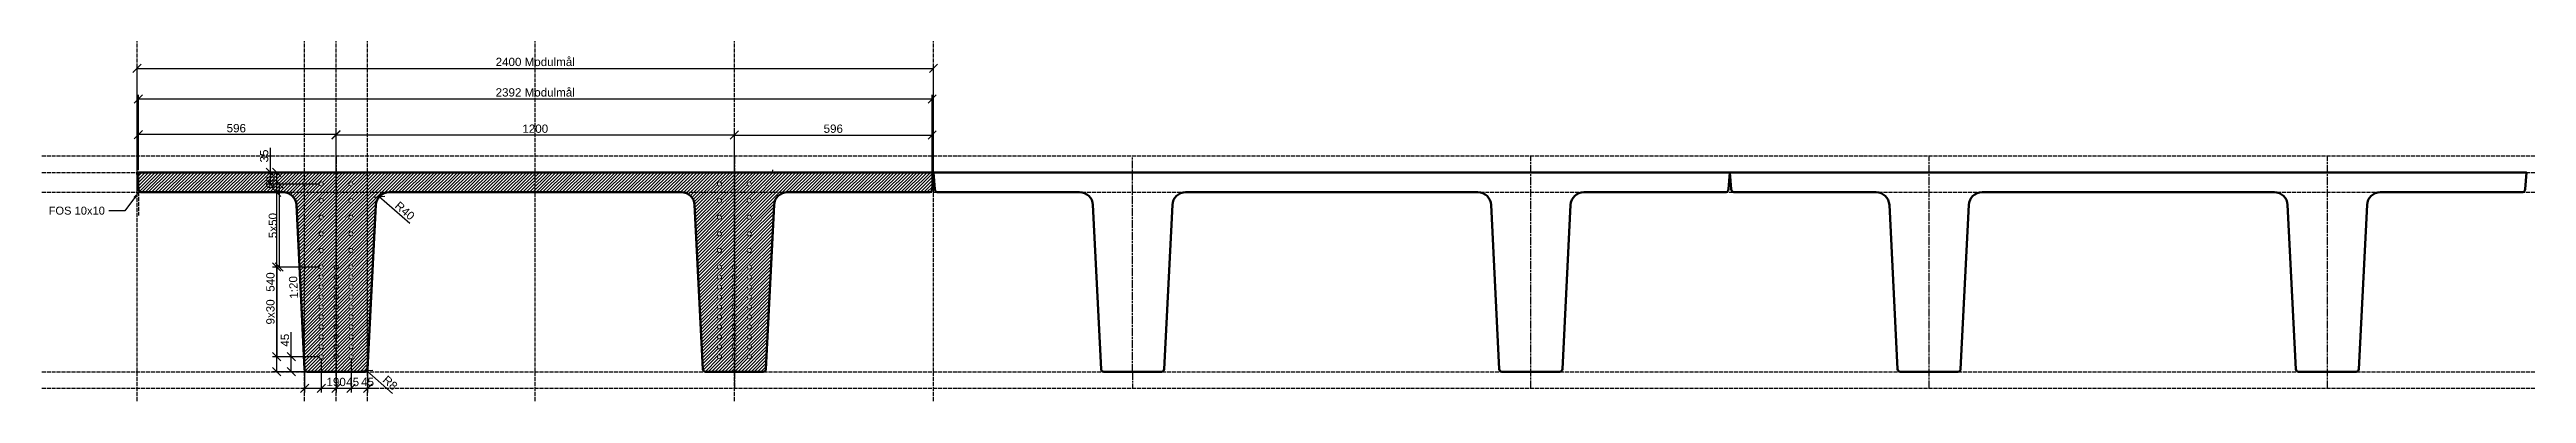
# Model space of a CAD drawing. Header units: millimetres. Extents: x 546 to 8010, y 1595 to 2629.
import ezdxf
from ezdxf import colors
from ezdxf.entities.mleader import LeaderData, LeaderLine
from ezdxf.math import Vec2, Vec3

# ---------------------------------------------------------------- set-up
doc = ezdxf.new("R2010")
doc.units = ezdxf.units.MM
doc.linetypes.add('ACAD_ISO02W100', pattern=[15, 12, -3])
doc.linetypes.add('ACAD_ISO08W100', pattern=[36, 24, -3, 6, -3])
for name, color, linetype, lineweight in [('Armering', 18, 'Continuous', 18), ('Kontur', 7, 'Continuous', 50), ('Midtpunter', 7, 'ACAD_ISO08W100', 25), ('Målsætning1_10', 1, 'Continuous', 18), ('Målsætning1_5', 1, 'Continuous', 18), ('Skravering_Armering', 18, 'Continuous', 18), ('Skravering_tværsnit', 18, 'Continuous', 18), ('TTD60_kopier', 7, 'Continuous', 50)]:
    doc.layers.add(name, color=color, linetype=linetype, lineweight=lineweight)
doc.layers.add('Hjælpelinjer', color=252, linetype='ACAD_ISO02W100', plot=False)
doc.styles.get("Standard").update_dxf_attribs({"font": 'ARIAL.TTF'})
doc.dimstyles.new('ISO-25', dxfattribs={"dimscale": 10, "dimtxt": 2.5, "dimasz": 2.5, "dimexe": 1.25, "dimexo": 0.625, "dimtad": 1, "dimtxsty": 'Standard', "dimblk": 'OBLIQUE', "dimcen": 2.5, "dimadec": 0, "dimazin": 0, "dimtfac": 1, "dimtmove": 0, "dimatfit": 3, "dimfxl": 1, "dimarcsym": 0})

# ---------------------------------------------------------------- blocks, each defined once
blk = doc.blocks.new('_Oblique')
at = {"color": 0, "linetype": 'ByBlock', "lineweight": -2}
blk.add_line((-0.5, -0.5), (0.5, 0.5), dxfattribs=at)
blk = doc.blocks.new('*D0')
at = {"layer": 'Defpoints', "color": 0, "transparency": 16777216}
for p in [(3209.5, 2572.8), (809.5, 2199.8), (3209.5, 2202.5)]:
    blk.add_point(p, dxfattribs=at)
at = {"layer": 'Målsætning1_10', "color": 0, "lineweight": -2, "transparency": 16777216}
for p, q in [((809.5, 2206.1), (809.5, 2585.3)), ((809.5, 2572.8), (3209.5, 2572.8)), ((3209.5, 2208.7), (3209.5, 2585.3))]:
    blk.add_line(p, q, dxfattribs=at)
at = {"layer": 'Målsætning1_10', "color": 0, "lineweight": -2, "transparency": 16777216, "xscale": 25, "yscale": 25, "zscale": 25, "rotation": 180}
blk.add_blockref('_Oblique', (809.5, 2572.8), dxfattribs=at)
at = {"layer": 'Målsætning1_10', "color": 0, "lineweight": -2, "transparency": 16777216, "xscale": 25, "yscale": 25, "zscale": 25}
blk.add_blockref('_Oblique', (3209.5, 2572.8), dxfattribs=at)
at = {"layer": 'Målsætning1_10', "color": 0, "transparency": 16777216, "insert": (2009.5, 2592.2), "char_height": 25, "attachment_point": 5}
blk.add_mtext('2400 Modulmål', dxfattribs=at)
blk = doc.blocks.new('*D1')
at = {"layer": 'Defpoints', "color": 0, "transparency": 16777216}
for p in [(3205.5, 2372.2), (2609.5, 2199.8), (3205.5, 2199.8)]:
    blk.add_point(p, dxfattribs=at)
at = {"layer": 'Målsætning1_10', "color": 0, "lineweight": -2, "transparency": 16777216}
for p, q in [((2609.5, 2206.1), (2609.5, 2384.7)), ((2609.5, 2372.2), (3205.5, 2372.2)), ((3205.5, 2206.1), (3205.5, 2384.7))]:
    blk.add_line(p, q, dxfattribs=at)
at = {"layer": 'Målsætning1_10', "color": 0, "lineweight": -2, "transparency": 16777216, "xscale": 25, "yscale": 25, "zscale": 25, "rotation": 180}
blk.add_blockref('_Oblique', (2609.5, 2372.2), dxfattribs=at)
at = {"layer": 'Målsætning1_10', "color": 0, "lineweight": -2, "transparency": 16777216, "xscale": 25, "yscale": 25, "zscale": 25}
blk.add_blockref('_Oblique', (3205.5, 2372.2), dxfattribs=at)
at = {"layer": 'Målsætning1_10', "color": 0, "transparency": 16777216, "insert": (2907.5, 2391.2), "char_height": 25, "attachment_point": 5}
blk.add_mtext('596', dxfattribs=at)
blk = doc.blocks.new('*D2')
at = {"layer": 'Defpoints', "color": 0, "transparency": 16777216}
for p in [(1409.5, 2372.2), (1409.5, 2199.8), (2609.5, 2200.5)]:
    blk.add_point(p, dxfattribs=at)
at = {"layer": 'Målsætning1_10', "color": 0, "lineweight": -2, "transparency": 16777216}
for p, q in [((1409.5, 2206.1), (1409.5, 2384.7)), ((2609.5, 2372.2), (1409.5, 2372.2)), ((2609.5, 2206.7), (2609.5, 2384.7))]:
    blk.add_line(p, q, dxfattribs=at)
at = {"layer": 'Målsætning1_10', "color": 0, "lineweight": -2, "transparency": 16777216, "xscale": 25, "yscale": 25, "zscale": 25, "rotation": 180}
blk.add_blockref('_Oblique', (1409.5, 2372.2), dxfattribs=at)
at = {"layer": 'Målsætning1_10', "color": 0, "lineweight": -2, "transparency": 16777216, "xscale": 25, "yscale": 25, "zscale": 25}
blk.add_blockref('_Oblique', (2609.5, 2372.2), dxfattribs=at)
at = {"layer": 'Målsætning1_10', "color": 0, "transparency": 16777216, "insert": (2009.5, 2391.2), "char_height": 25, "attachment_point": 5}
blk.add_mtext('1200', dxfattribs=at)
blk = doc.blocks.new('*D4')
at = {"layer": 'Defpoints', "color": 0, "transparency": 16777216}
for p in [(813.5, 2373.8), (813.5, 2259.8), (1409.5, 2259.8)]:
    blk.add_point(p, dxfattribs=at)
at = {"layer": 'Målsætning1_10', "color": 0, "lineweight": -2, "transparency": 16777216}
for p, q in [((813.5, 2266.1), (813.5, 2386.3)), ((1409.5, 2373.8), (813.5, 2373.8)), ((1409.5, 2266.1), (1409.5, 2386.3))]:
    blk.add_line(p, q, dxfattribs=at)
at = {"layer": 'Målsætning1_10', "color": 0, "lineweight": -2, "transparency": 16777216, "xscale": 25, "yscale": 25, "zscale": 25, "rotation": 180}
blk.add_blockref('_Oblique', (813.5, 2373.8), dxfattribs=at)
at = {"layer": 'Målsætning1_10', "color": 0, "lineweight": -2, "transparency": 16777216, "xscale": 25, "yscale": 25, "zscale": 25}
blk.add_blockref('_Oblique', (1409.5, 2373.8), dxfattribs=at)
at = {"layer": 'Målsætning1_10', "color": 0, "transparency": 16777216, "insert": (1108.7, 2392.8), "char_height": 25, "attachment_point": 5}
blk.add_mtext('596', dxfattribs=at)
blk = doc.blocks.new('*D5')
at = {"layer": 'Defpoints', "color": 0, "transparency": 16777216}
for p in [(1314.5, 1667.8), (1504.5, 1667.8), (1504.5, 1609.8)]:
    blk.add_point(p, dxfattribs=at)
at = {"layer": 'Målsætning1_10', "color": 0, "lineweight": -2, "transparency": 16777216}
for p, q in [((1314.5, 1661.6), (1314.5, 1597.3)), ((1504.5, 1661.6), (1504.5, 1597.3)), ((1314.5, 1609.8), (1504.5, 1609.8))]:
    blk.add_line(p, q, dxfattribs=at)
at = {"layer": 'Målsætning1_10', "color": 0, "lineweight": -2, "transparency": 16777216, "xscale": 25, "yscale": 25, "zscale": 25, "rotation": 180}
blk.add_blockref('_Oblique', (1314.5, 1609.8), dxfattribs=at)
at = {"layer": 'Målsætning1_10', "color": 0, "lineweight": -2, "transparency": 16777216, "xscale": 25, "yscale": 25, "zscale": 25}
blk.add_blockref('_Oblique', (1504.5, 1609.8), dxfattribs=at)
at = {"layer": 'Målsætning1_10', "color": 0, "transparency": 16777216, "insert": (1409.5, 1628.9), "char_height": 25, "attachment_point": 5}
blk.add_mtext('190', dxfattribs=at)
blk = doc.blocks.new('*D6')
at = {"layer": 'Defpoints', "color": 0, "transparency": 16777216}
for p in [(1230.6, 2199.8), (1249.9, 2199.8), (1332, 1659.8)]:
    blk.add_point(p, dxfattribs=at)
at = {"layer": 'Målsætning1_10', "color": 0, "lineweight": -2, "transparency": 16777216}
for p, q in [((1243.6, 2199.8), (1218.1, 2199.8)), ((1230.6, 1659.8), (1230.6, 2199.8)), ((1325.8, 1659.8), (1218.1, 1659.8))]:
    blk.add_line(p, q, dxfattribs=at)
at = {"layer": 'Målsætning1_10', "color": 0, "lineweight": -2, "transparency": 16777216, "xscale": 25, "yscale": 25, "zscale": 25}
for p, rotation in [((1230.6, 2199.8), 90), ((1230.6, 1659.8), 270)]:
    blk.add_blockref('_Oblique', p, dxfattribs=dict(at, rotation=rotation))
at = {"layer": 'Målsætning1_10', "color": 0, "transparency": 16777216, "insert": (1211.6, 1929.8), "char_height": 25, "attachment_point": 5, "rotation": 90}
blk.add_mtext('540', dxfattribs=at)
blk = doc.blocks.new('*D7')
at = {"layer": 'Defpoints', "color": 0, "transparency": 16777216}
for p in [(1230.6, 2259.8), (1230.6, 2259.8), (1230.6, 2199.8)]:
    blk.add_point(p, dxfattribs=at)
at = {"layer": 'Målsætning1_10', "color": 0, "lineweight": -2, "transparency": 16777216}
for p, q in [((1224.4, 2259.8), (1218.1, 2259.8)), ((1230.6, 2199.8), (1230.6, 2259.8)), ((1224.4, 2199.8), (1218.1, 2199.8))]:
    blk.add_line(p, q, dxfattribs=at)
at = {"layer": 'Målsætning1_10', "color": 0, "lineweight": -2, "transparency": 16777216, "xscale": 25, "yscale": 25, "zscale": 25}
for p, rotation in [((1230.6, 2259.8), 90), ((1230.6, 2199.8), 270)]:
    blk.add_blockref('_Oblique', p, dxfattribs=dict(at, rotation=rotation))
at = {"layer": 'Målsætning1_10', "color": 0, "transparency": 16777216, "insert": (1211.6, 2229.8), "char_height": 25, "attachment_point": 5, "rotation": 90}
blk.add_mtext('60', dxfattribs=at)
blk = doc.blocks.new('*D8')
at = {"layer": 'Defpoints', "color": 0, "transparency": 16777216}
for p in [(1249.9, 2159.8), (1289.8, 2161.8), (1314.5, 1667.8)]:
    blk.add_point(p, dxfattribs=at)
at = {"layer": 'Målsætning1_10', "color": 0, "transparency": 16777216, "insert": (1281.2, 1913.8), "char_height": 25, "attachment_point": 5, "rotation": 92.86241}
blk.add_mtext('1:20', dxfattribs=at)
blk = doc.blocks.new('*D11')
at = {"layer": 'Defpoints', "color": 0, "transparency": 16777216}
for p in [(3205.5, 2480.9), (813.5, 2266.1), (3205.5, 2266.1)]:
    blk.add_point(p, dxfattribs=at)
at = {"layer": 'Målsætning1_10', "color": 0, "lineweight": -2, "transparency": 16777216}
for p, q in [((813.5, 2272.3), (813.5, 2493.4)), ((813.5, 2480.9), (3205.5, 2480.9)), ((3205.5, 2272.3), (3205.5, 2493.4))]:
    blk.add_line(p, q, dxfattribs=at)
at = {"layer": 'Målsætning1_10', "color": 0, "lineweight": -2, "transparency": 16777216, "xscale": 25, "yscale": 25, "zscale": 25, "rotation": 180}
blk.add_blockref('_Oblique', (813.5, 2480.9), dxfattribs=at)
at = {"layer": 'Målsætning1_10', "color": 0, "lineweight": -2, "transparency": 16777216, "xscale": 25, "yscale": 25, "zscale": 25}
blk.add_blockref('_Oblique', (3205.5, 2480.9), dxfattribs=at)
at = {"layer": 'Målsætning1_10', "color": 0, "transparency": 16777216, "insert": (2009.5, 2500.4), "char_height": 25, "attachment_point": 5}
blk.add_mtext('2392 Modulmål', dxfattribs=at)
blk = doc.blocks.new('*D12')
at = {"layer": 'Defpoints', "color": 0, "transparency": 16777216}
for p in [(1538.9, 2186), (1569.2, 2159.8)]:
    blk.add_point(p, dxfattribs=at)
at = {"layer": 'Målsætning1_10', "color": 0, "lineweight": -2, "transparency": 16777216}
blk.add_line((1631.3, 2106.1), (1538.9, 2186), dxfattribs=at)
at = {"layer": 'Målsætning1_10', "color": 0, "lineweight": -2, "transparency": 16777216, "xscale": 25, "yscale": 25, "zscale": 25, "rotation": 139.1825845077937}
blk.add_blockref('_Oblique', (1538.9, 2186), dxfattribs=at)
at = {"layer": 'Målsætning1_10', "color": 0, "transparency": 16777216, "insert": (1616.5, 2144.1), "char_height": 25, "attachment_point": 5, "rotation": 319.18258}
blk.add_mtext('R40', dxfattribs=at)
blk = doc.blocks.new('*D13')
at = {"layer": 'Defpoints', "color": 0, "transparency": 16777216}
for p in [(1496.5, 1667.8), (1502.5, 1662.5)]:
    blk.add_point(p, dxfattribs=at)
at = {"layer": 'Målsætning1_10', "color": 0, "lineweight": -2, "transparency": 16777216}
for p in [(1496.5, 1667.8), (1579.6, 1594.5)]:
    blk.add_line(p, (1502.5, 1662.5), dxfattribs=at)
at = {"layer": 'Målsætning1_10', "color": 0, "lineweight": -2, "transparency": 16777216, "xscale": 25, "yscale": 25, "zscale": 25, "rotation": 138.5832328093196}
blk.add_blockref('_Oblique', (1502.5, 1662.5), dxfattribs=at)
at = {"layer": 'Målsætning1_10', "color": 0, "transparency": 16777216, "insert": (1572.4, 1626.2), "char_height": 25, "attachment_point": 5, "rotation": 318.58323}
blk.add_mtext('R8', dxfattribs=at)
blk = doc.blocks.new('*D14')
at = {"layer": 'Defpoints', "color": 0, "transparency": 16777216}
for p in [(1274.3, 1704.8), (1332, 1659.8), (1364.5, 1704.8)]:
    blk.add_point(p, dxfattribs=at)
at = {"layer": 'Målsætning1_5', "color": 0, "lineweight": -2, "transparency": 16777216}
for p, q in [((1274.3, 1704.8), (1274.3, 1779.3)), ((1358.3, 1704.8), (1261.8, 1704.8)), ((1325.8, 1659.8), (1261.8, 1659.8)), ((1274.3, 1659.8), (1274.3, 1704.8))]:
    blk.add_line(p, q, dxfattribs=at)
at = {"layer": 'Målsætning1_5', "color": 0, "lineweight": -2, "transparency": 16777216, "xscale": 25, "yscale": 25, "zscale": 25}
for p, rotation in [((1274.3, 1704.8), 90), ((1274.3, 1659.8), 270)]:
    blk.add_blockref('_Oblique', p, dxfattribs=dict(at, rotation=rotation))
at = {"layer": 'Målsætning1_5', "color": 0, "transparency": 16777216, "insert": (1255.3, 1754.6), "char_height": 25, "attachment_point": 5, "rotation": 90}
blk.add_mtext('45', dxfattribs=at)
blk = doc.blocks.new('*D15')
at = {"layer": 'Defpoints', "color": 0, "transparency": 16777216}
for p in [(1211.6, 2259.8), (1211.6, 2259.8), (1230.6, 2259.8), (1230.6, 2259.8), (1364.5, 2224.8), (1364.5, 2224.8)]:
    blk.add_point(p, dxfattribs=at)
at = {"layer": 'Målsætning1_5', "color": 0, "lineweight": -2, "transparency": 16777216}
for p, q in [((1211.6, 2259.8), (1211.6, 2333.3)), ((1211.6, 2259.8), (1211.6, 2333.3)), ((1224.4, 2259.8), (1199.1, 2259.8)), ((1224.4, 2259.8), (1199.1, 2259.8)), ((1211.6, 2224.8), (1211.6, 2259.8)), ((1211.6, 2224.8), (1211.6, 2259.8)), ((1358.3, 2224.8), (1199.1, 2224.8)), ((1358.3, 2224.8), (1199.1, 2224.8))]:
    blk.add_line(p, q, dxfattribs=at)
at = {"layer": 'Målsætning1_5', "color": 0, "lineweight": -2, "transparency": 16777216, "xscale": 25, "yscale": 25, "zscale": 25}
for p, rotation in [((1211.6, 2259.8), 90), ((1211.6, 2259.8), 90), ((1211.6, 2224.8), 270), ((1211.6, 2224.8), 270)]:
    blk.add_blockref('_Oblique', p, dxfattribs=dict(at, rotation=rotation))
at = {"layer": 'Målsætning1_5', "color": 0, "transparency": 16777216, "insert": (1192.6, 2309.1), "char_height": 25, "attachment_point": 5, "rotation": 90}
blk.add_mtext('35', dxfattribs=at)
blk.add_mtext('35', dxfattribs=at)
blk = doc.blocks.new('*D16')
at = {"layer": 'Defpoints', "color": 0, "transparency": 16777216}
for p in [(1364.5, 1704.8), (1364.5, 1704.8), (1409.5, 1711.1), (1409.5, 1711.1), (1409.5, 1609.8), (1409.5, 1609.8)]:
    blk.add_point(p, dxfattribs=at)
at = {"layer": 'Målsætning1_5', "color": 0, "lineweight": -2, "transparency": 16777216}
for p, q in [((1364.5, 1698.6), (1364.5, 1597.3)), ((1364.5, 1698.6), (1364.5, 1597.3)), ((1409.5, 1704.8), (1409.5, 1597.3)), ((1409.5, 1704.8), (1409.5, 1597.3)), ((1364.5, 1609.8), (1409.5, 1609.8)), ((1364.5, 1609.8), (1409.5, 1609.8)), ((1409.5, 1609.8), (1484, 1609.8)), ((1409.5, 1609.8), (1484, 1609.8))]:
    blk.add_line(p, q, dxfattribs=at)
at = {"layer": 'Målsætning1_5', "color": 0, "lineweight": -2, "transparency": 16777216, "xscale": 25, "yscale": 25, "zscale": 25, "rotation": 180}
blk.add_blockref('_Oblique', (1364.5, 1609.8), dxfattribs=at)
blk.add_blockref('_Oblique', (1364.5, 1609.8), dxfattribs=at)
at = {"layer": 'Målsætning1_5', "color": 0, "lineweight": -2, "transparency": 16777216, "xscale": 25, "yscale": 25, "zscale": 25}
blk.add_blockref('_Oblique', (1409.5, 1609.8), dxfattribs=at)
blk.add_blockref('_Oblique', (1409.5, 1609.8), dxfattribs=at)
at = {"layer": 'Målsætning1_5', "color": 0, "transparency": 16777216, "insert": (1459.3, 1628.8), "char_height": 25, "attachment_point": 5}
blk.add_mtext('45', dxfattribs=at)
blk.add_mtext('45', dxfattribs=at)
blk = doc.blocks.new('*D18')
at = {"layer": 'Defpoints', "color": 0, "transparency": 16777216}
for p in [(1409.5, 1704.8), (1454.5, 1704.8), (1454.5, 1609.8)]:
    blk.add_point(p, dxfattribs=at)
at = {"layer": 'Målsætning1_5', "color": 0, "lineweight": -2, "transparency": 16777216}
for p, q in [((1409.5, 1698.6), (1409.5, 1597.3)), ((1454.5, 1698.6), (1454.5, 1597.3)), ((1409.5, 1609.8), (1454.5, 1609.8)), ((1454.5, 1609.8), (1529, 1609.8))]:
    blk.add_line(p, q, dxfattribs=at)
at = {"layer": 'Målsætning1_5', "color": 0, "lineweight": -2, "transparency": 16777216, "xscale": 25, "yscale": 25, "zscale": 25, "rotation": 180}
blk.add_blockref('_Oblique', (1409.5, 1609.8), dxfattribs=at)
at = {"layer": 'Målsætning1_5', "color": 0, "lineweight": -2, "transparency": 16777216, "xscale": 25, "yscale": 25, "zscale": 25}
blk.add_blockref('_Oblique', (1454.5, 1609.8), dxfattribs=at)
at = {"layer": 'Målsætning1_5', "color": 0, "transparency": 16777216, "insert": (1504.3, 1628.8), "char_height": 25, "attachment_point": 5}
blk.add_mtext('45', dxfattribs=at)
blk = doc.blocks.new('*D19')
at = {"layer": 'Defpoints', "color": 0, "transparency": 16777216}
for p in [(1364.5, 2224.8), (1237.9, 1974.8), (1364.5, 1974.8)]:
    blk.add_point(p, dxfattribs=at)
at = {"layer": 'Målsætning1_5', "color": 0, "lineweight": -2, "transparency": 16777216}
for p, q in [((1358.3, 2224.8), (1225.4, 2224.8)), ((1237.9, 2224.8), (1237.9, 1974.8)), ((1358.3, 1974.8), (1225.4, 1974.8))]:
    blk.add_line(p, q, dxfattribs=at)
at = {"layer": 'Målsætning1_5', "color": 0, "lineweight": -2, "transparency": 16777216, "xscale": 25, "yscale": 25, "zscale": 25}
for p, rotation in [((1237.9, 2224.8), 90), ((1237.9, 1974.8), 270)]:
    blk.add_blockref('_Oblique', p, dxfattribs=dict(at, rotation=rotation))
at = {"layer": 'Målsætning1_5', "color": 0, "transparency": 16777216, "insert": (1218.8, 2099.8), "char_height": 25, "attachment_point": 5, "rotation": 90}
blk.add_mtext('5x50', dxfattribs=at)
blk = doc.blocks.new('*D20')
at = {"layer": 'Defpoints', "color": 0, "transparency": 16777216}
for p in [(1364.5, 1974.8), (1230.6, 1704.8), (1364.5, 1704.8)]:
    blk.add_point(p, dxfattribs=at)
at = {"layer": 'Målsætning1_5', "color": 0, "lineweight": -2, "transparency": 16777216}
for p, q in [((1358.3, 1974.8), (1218.1, 1974.8)), ((1230.6, 1974.8), (1230.6, 1704.8)), ((1358.3, 1704.8), (1218.1, 1704.8))]:
    blk.add_line(p, q, dxfattribs=at)
at = {"layer": 'Målsætning1_5', "color": 0, "lineweight": -2, "transparency": 16777216, "xscale": 25, "yscale": 25, "zscale": 25}
for p, rotation in [((1230.6, 1974.8), 90), ((1230.6, 1704.8), 270)]:
    blk.add_blockref('_Oblique', p, dxfattribs=dict(at, rotation=rotation))
at = {"layer": 'Målsætning1_5', "color": 0, "transparency": 16777216, "insert": (1211.6, 1839.8), "char_height": 25, "attachment_point": 5, "rotation": 90}
blk.add_mtext('9x30', dxfattribs=at)

msp = doc.modelspace()

# ---------------------------------------------------------------- hatches: boundary and pattern name
at = {"layer": 'Skravering_Armering'}
h = msp.add_hatch(color=256, dxfattribs=at)
h.dxf.hatch_style = 1
h.paths.add_polyline_path([(2570.756, 1944.841, 1), (2558.256, 1944.841, 1)])
h.paths.add_polyline_path([(2648.256, 1944.841, 1), (2660.756, 1944.841, 1)])
h.paths.add_polyline_path([(2648.256, 1914.841, 1), (2660.756, 1914.841, 1)])
h.paths.add_polyline_path([(2615.756, 1914.841, 1), (2603.256, 1914.841, 1)])
h.paths.add_polyline_path([(2570.756, 1914.841, 1), (2558.256, 1914.841, 1)])
h.paths.add_polyline_path([(2570.756, 1884.841, 1), (2558.256, 1884.841, 1)])
h.paths.add_polyline_path([(2615.756, 1884.841, 1), (2603.256, 1884.841, 1)])
h.paths.add_polyline_path([(2603.256, 1854.841, 1), (2615.756, 1854.841, 1)])
h.paths.add_polyline_path([(2660.756, 1884.841, 1), (2648.256, 1884.841, 1)])
h.paths.add_polyline_path([(2648.256, 1854.841, 1), (2660.756, 1854.841, 1)])
h.paths.add_polyline_path([(2558.256, 1854.841, 1), (2570.756, 1854.841, 1)])
h.paths.add_polyline_path([(2570.756, 1824.841, 1), (2558.256, 1824.841, 1)])
h.paths.add_polyline_path([(2603.256, 1824.841, 1), (2615.756, 1824.841, 1)])
h.paths.add_polyline_path([(2648.256, 1824.841, 1), (2660.756, 1824.841, 1)])
h.paths.add_polyline_path([(2648.256, 1794.841, 1), (2660.756, 1794.841, 1)])
h.paths.add_polyline_path([(2603.256, 1794.841, 1), (2615.756, 1794.841, 1)])
h.paths.add_polyline_path([(2603.256, 1764.841, 1), (2615.756, 1764.841, 1)])
h.paths.add_polyline_path([(2558.256, 1764.841, 1), (2570.756, 1764.841, 1)])
h.paths.add_polyline_path([(2570.756, 1794.841, 1), (2558.256, 1794.841, 1)])
h.paths.add_polyline_path([(2558.256, 1734.841, 1), (2570.756, 1734.841, 1)])
h.paths.add_polyline_path([(2603.256, 1734.841, 1), (2615.756, 1734.841, 1)])
h.paths.add_polyline_path([(2648.256, 1734.841, 1), (2660.756, 1734.841, 1)])
h.paths.add_polyline_path([(2648.256, 1764.841, 1), (2660.756, 1764.841, 1)])
h.paths.add_polyline_path([(2570.756, 1704.841, 1), (2558.256, 1704.841, 1)])
h.paths.add_polyline_path([(2603.256, 1704.841, 1), (2615.756, 1704.841, 1)])
h.paths.add_polyline_path([(2660.756, 1704.841, 1), (2648.256, 1704.841, 1)])
h.paths.add_polyline_path([(1460.756, 1704.841, 1), (1448.256, 1704.841, 1)])
h.paths.add_polyline_path([(1403.256, 1704.841, 1), (1415.756, 1704.841, 1)])
h.paths.add_polyline_path([(1358.256, 1704.841, 1), (1370.756, 1704.841, 1)])
h.paths.add_polyline_path([(1370.756, 1734.841, 1), (1358.256, 1734.841, 1)])
h.paths.add_polyline_path([(1403.256, 1734.841, 1), (1415.756, 1734.841, 1)])
h.paths.add_polyline_path([(1460.756, 1734.841, 1), (1448.256, 1734.841, 1)])
h.paths.add_polyline_path([(1460.756, 1764.841, 1), (1448.256, 1764.841, 1)])
h.paths.add_polyline_path([(1415.756, 1764.841, 1), (1403.256, 1764.841, 1)])
h.paths.add_polyline_path([(1370.756, 1764.841, 1), (1358.256, 1764.841, 1)])
h.paths.add_polyline_path([(1358.256, 1794.841, 1), (1370.756, 1794.841, 1)])
h.paths.add_polyline_path([(1403.256, 1794.841, 1), (1415.756, 1794.841, 1)])
h.paths.add_polyline_path([(1448.256, 1794.841, 1), (1460.756, 1794.841, 1)])
h.paths.add_polyline_path([(1448.256, 1824.841, 1), (1460.756, 1824.841, 1)])
h.paths.add_polyline_path([(1403.256, 1824.841, 1), (1415.756, 1824.841, 1)])
h.paths.add_polyline_path([(1358.256, 1824.841, 1), (1370.756, 1824.841, 1)])
h.paths.add_polyline_path([(1358.256, 1854.841, 1), (1370.756, 1854.841, 1)])
h.paths.add_polyline_path([(1403.256, 1854.841, 1), (1415.756, 1854.841, 1)])
h.paths.add_polyline_path([(1460.756, 1854.841, 1), (1448.256, 1854.841, 1)])
h.paths.add_polyline_path([(1448.256, 1884.841, 1), (1460.756, 1884.841, 1)])
h.paths.add_polyline_path([(1403.256, 1884.841, 1), (1415.756, 1884.841, 1)])
h.paths.add_polyline_path([(1370.756, 1884.841, 1), (1358.256, 1884.841, 1)])
h.paths.add_polyline_path([(1358.256, 1914.841, 1), (1370.756, 1914.841, 1)])
h.paths.add_polyline_path([(1403.256, 1914.841, 1), (1415.756, 1914.841, 1)])
h.paths.add_polyline_path([(1460.756, 1914.841, 1), (1448.256, 1914.841, 1)])
h.paths.add_polyline_path([(1448.256, 1944.841, 1), (1460.756, 1944.841, 1)])
h.paths.add_polyline_path([(1403.256, 1944.841, 1), (1415.756, 1944.841, 1)])
h.paths.add_polyline_path([(1358.256, 1944.841, 1), (1370.756, 1944.841, 1)])
h.paths.add_polyline_path([(1370.756, 1974.841, 1), (1358.256, 1974.841, 1)])
h.paths.add_polyline_path([(1415.756, 1974.841, 1), (1403.256, 1974.841, 1)])
h.paths.add_polyline_path([(1448.256, 1974.841, 1), (1460.756, 1974.841, 1)])
h.paths.add_polyline_path([(1448.256, 2024.841, 1), (1460.756, 2024.841, 1)])
h.paths.add_polyline_path([(1358.256, 2024.841, 1), (1370.756, 2024.841, 1)])
h.paths.add_polyline_path([(1448.256, 2074.841, 1), (1460.756, 2074.841, 1)])
h.paths.add_polyline_path([(1370.756, 2074.841, 1), (1358.256, 2074.841, 1)])
h.paths.add_polyline_path([(1358.256, 2124.841, 1), (1370.756, 2124.841, 1)])
h.paths.add_polyline_path([(1448.256, 2124.841, 1), (1460.756, 2124.841, 1)])
h.paths.add_polyline_path([(1460.756, 2174.841, 1), (1448.256, 2174.841, 1)])
h.paths.add_polyline_path([(1358.256, 2174.841, 1), (1370.756, 2174.841, 1)])
h.paths.add_polyline_path([(1358.256, 2224.841, 1), (1370.756, 2224.841, 1)])
h.paths.add_polyline_path([(1448.256, 2224.841, 1), (1460.756, 2224.841, 1)])
h = msp.add_hatch(color=256, dxfattribs=at)
h.dxf.hatch_style = 1
h.paths.add_polyline_path([(2570.756, 2224.841, 1), (2558.256, 2224.841, 1)])
h.paths.add_polyline_path([(2660.756, 2224.841, 1), (2648.256, 2224.841, 1)])
h.paths.add_polyline_path([(2558.256, 2174.841, 1), (2570.756, 2174.841, 1)])
h.paths.add_polyline_path([(2660.756, 2174.841, 1), (2648.256, 2174.841, 1)])
h.paths.add_polyline_path([(2558.256, 2124.841, 1), (2570.756, 2124.841, 1)])
h.paths.add_polyline_path([(2660.756, 2124.841, 1), (2648.256, 2124.841, 1)])
h.paths.add_polyline_path([(2648.256, 2074.841, 1), (2660.756, 2074.841, 1)])
h.paths.add_polyline_path([(2570.756, 2074.841, 1), (2558.256, 2074.841, 1)])
h.paths.add_polyline_path([(2570.756, 2024.841, 1), (2558.256, 2024.841, 1)])
h.paths.add_polyline_path([(2660.756, 2024.841, 1), (2648.256, 2024.841, 1)])
h.paths.add_polyline_path([(2609.506, 1981.091, 0.41421356), (2603.256, 1974.841, 0.41421356), (2609.506, 1968.591)])
h.paths.add_polyline_path([(2570.756, 1974.841, 1), (2558.256, 1974.841, 1)])
h.paths.add_polyline_path([(2615.756, 1974.841, 0.41421356), (2609.506, 1981.091), (2609.506, 1968.591, 0.41421356)])
h.paths.add_polyline_path([(2660.756, 1974.841, 1), (2648.256, 1974.841, 1)])
h.paths.add_polyline_path([(2609.506, 1951.091), (2609.506, 1938.591, 0.41421356), (2615.756, 1944.841, 0.41421356)])
h.paths.add_polyline_path([(2609.506, 1951.091, 0.41421356), (2603.256, 1944.841, 0.41421356), (2609.506, 1938.591)])
at = {"layer": 'Skravering_tværsnit'}
h = msp.add_hatch(dxfattribs=at)
h.set_pattern_fill('USER', color=256, scale=7, angle=45, pattern_type=0)
h.set_pattern_definition([(45, (0, 0), (-4.949747, 4.949747), [])])
h.paths.add_polyline_path([(3209.506, 2259.841), (2009.506, 2259.841), (809.506, 2259.841), (813.537, 2209.05, 0.39120071), (823.506, 2199.841), (1249.856, 2199.841, -0.39965564), (1289.806, 2161.839), (1314.546, 1667.043, 0.38524234), (1322.506, 1659.841), (1496.506, 1659.841, 0.41421356), (1504.506, 1667.841), (1529.206, 2161.839, -0.39965564), (1569.156, 2199.841), (2009.506, 2199.841), (2449.856, 2199.841, -0.39965564), (2489.806, 2161.839), (2514.546, 1667.043, 0.38524234), (2522.506, 1659.841), (2696.506, 1659.841, 0.41421356), (2704.506, 1667.841), (2729.206, 2161.839, -0.39965564), (2769.156, 2199.841), (3195.506, 2199.841, 0.39120071), (3205.474, 2209.05)])
h.paths.add_polyline_path([(1358.256, 2224.841, -1), (1370.756, 2224.841, -1)], flags=16)
h.paths.add_polyline_path([(1370.756, 2174.841, -1), (1358.256, 2174.841, -1)], flags=16)
h.paths.add_polyline_path([(1370.756, 2124.841, -1), (1358.256, 2124.841, -1)], flags=16)
h.paths.add_polyline_path([(1460.756, 2224.841, -1), (1448.256, 2224.841, -1)], flags=16)
h.paths.add_polyline_path([(1370.756, 2074.841, -1), (1358.256, 2074.841, -1)], flags=16)
h.paths.add_polyline_path([(1460.756, 2174.841, -1), (1448.256, 2174.841, -1)], flags=16)
h.paths.add_polyline_path([(1460.756, 2124.841, -1), (1448.256, 2124.841, -1)], flags=16)
h.paths.add_polyline_path([(1370.756, 2024.841, -1), (1358.256, 2024.841, -1)], flags=16)
h.paths.add_polyline_path([(1460.756, 2074.841, -1), (1448.256, 2074.841, -1)], flags=16)
h.paths.add_polyline_path([(1460.756, 2024.841, -1), (1448.256, 2024.841, -1)], flags=16)
h.paths.add_polyline_path([(1370.756, 1974.841, -1), (1358.256, 1974.841, -1)], flags=16)
h.paths.add_polyline_path([(1415.756, 1974.841, -1), (1403.256, 1974.841, -1)], flags=16)
h.paths.add_polyline_path([(1370.756, 1944.841, -1), (1358.256, 1944.841, -1)], flags=16)
h.paths.add_polyline_path([(1460.756, 1974.841, -1), (1448.256, 1974.841, -1)], flags=16)
h.paths.add_polyline_path([(1415.756, 1944.841, -1), (1403.256, 1944.841, -1)], flags=16)
h.paths.add_polyline_path([(1370.756, 1914.841, -1), (1358.256, 1914.841, -1)], flags=16)
h.paths.add_polyline_path([(1460.756, 1944.841, -1), (1448.256, 1944.841, -1)], flags=16)
h.paths.add_polyline_path([(1415.756, 1914.841, -1), (1403.256, 1914.841, -1)], flags=16)
h.paths.add_polyline_path([(1460.756, 1914.841, -1), (1448.256, 1914.841, -1)], flags=16)
h.paths.add_polyline_path([(1370.756, 1884.841, -1), (1358.256, 1884.841, -1)], flags=16)
h.paths.add_polyline_path([(1415.756, 1884.841, -1), (1403.256, 1884.841, -1)], flags=16)
h.paths.add_polyline_path([(1460.756, 1884.841, -1), (1448.256, 1884.841, -1)], flags=16)
h.paths.add_polyline_path([(1370.756, 1854.841, -1), (1358.256, 1854.841, -1)], flags=16)
h.paths.add_polyline_path([(1415.756, 1854.841, -1), (1403.256, 1854.841, -1)], flags=16)
h.paths.add_polyline_path([(1460.756, 1854.841, -1), (1448.256, 1854.841, -1)], flags=16)
h.paths.add_polyline_path([(1370.756, 1824.841, -1), (1358.256, 1824.841, -1)], flags=16)
h.paths.add_polyline_path([(1415.756, 1824.841, -1), (1403.256, 1824.841, -1)], flags=16)
h.paths.add_polyline_path([(1460.756, 1824.841, -1), (1448.256, 1824.841, -1)], flags=16)
h.paths.add_polyline_path([(1370.756, 1794.841, -1), (1358.256, 1794.841, -1)], flags=16)
h.paths.add_polyline_path([(1415.756, 1794.841, -1), (1403.256, 1794.841, -1)], flags=16)
h.paths.add_polyline_path([(1460.756, 1794.841, -1), (1448.256, 1794.841, -1)], flags=16)
h.paths.add_polyline_path([(1370.756, 1764.841, -1), (1358.256, 1764.841, -1)], flags=16)
h.paths.add_polyline_path([(1415.756, 1764.841, -1), (1403.256, 1764.841, -1)], flags=16)
h.paths.add_polyline_path([(1460.756, 1764.841, -1), (1448.256, 1764.841, -1)], flags=16)
h.paths.add_polyline_path([(1370.756, 1734.841, -1), (1358.256, 1734.841, -1)], flags=16)
h.paths.add_polyline_path([(1415.756, 1734.841, -1), (1403.256, 1734.841, -1)], flags=16)
h.paths.add_polyline_path([(1460.756, 1734.841, -1), (1448.256, 1734.841, -1)], flags=16)
h.paths.add_polyline_path([(1370.756, 1704.841, -1), (1358.256, 1704.841, -1)], flags=16)
h.paths.add_polyline_path([(1415.756, 1704.841, -1), (1403.256, 1704.841, -1)], flags=16)
h.paths.add_polyline_path([(1460.756, 1704.841, -1), (1448.256, 1704.841, -1)], flags=16)
h.paths.add_polyline_path([(2570.756, 2224.841, -1), (2558.256, 2224.841, -1)], flags=16)
h.paths.add_polyline_path([(2570.756, 2174.841, -1), (2558.256, 2174.841, -1)], flags=16)
h.paths.add_polyline_path([(2570.756, 2124.841, -1), (2558.256, 2124.841, -1)], flags=16)
h.paths.add_polyline_path([(2570.756, 2074.841, -1), (2558.256, 2074.841, -1)], flags=16)
h.paths.add_polyline_path([(2570.756, 2024.841, -1), (2558.256, 2024.841, -1)], flags=16)
h.paths.add_polyline_path([(2570.756, 1974.841, -1), (2558.256, 1974.841, -1)], flags=16)
h.paths.add_polyline_path([(2570.756, 1944.841, -1), (2558.256, 1944.841, -1)], flags=16)
h.paths.add_polyline_path([(2570.756, 1914.841, -1), (2558.256, 1914.841, -1)], flags=16)
h.paths.add_polyline_path([(2570.756, 1884.841, -1), (2558.256, 1884.841, -1)], flags=16)
h.paths.add_polyline_path([(2570.756, 1854.841, -1), (2558.256, 1854.841, -1)], flags=16)
h.paths.add_polyline_path([(2570.756, 1824.841, -1), (2558.256, 1824.841, -1)], flags=16)
h.paths.add_polyline_path([(2615.756, 1974.841, -1), (2603.256, 1974.841, -1)], flags=16)
h.paths.add_polyline_path([(2570.756, 1794.841, -1), (2558.256, 1794.841, -1)], flags=16)
h.paths.add_polyline_path([(2615.756, 1944.841, -1), (2603.256, 1944.841, -1)], flags=16)
h.paths.add_polyline_path([(2570.756, 1764.841, -1), (2558.256, 1764.841, -1)], flags=16)
h.paths.add_polyline_path([(2615.756, 1914.841, -1), (2603.256, 1914.841, -1)], flags=16)
h.paths.add_polyline_path([(2615.756, 1884.841, -1), (2603.256, 1884.841, -1)], flags=16)
h.paths.add_polyline_path([(2570.756, 1734.841, -1), (2558.256, 1734.841, -1)], flags=16)
h.paths.add_polyline_path([(2660.756, 2224.841, -1), (2648.256, 2224.841, -1)], flags=16)
h.paths.add_polyline_path([(2660.756, 2174.841, -1), (2648.256, 2174.841, -1)], flags=16)
h.paths.add_polyline_path([(2660.756, 2124.841, -1), (2648.256, 2124.841, -1)], flags=16)
h.paths.add_polyline_path([(2615.756, 1854.841, -1), (2603.256, 1854.841, -1)], flags=16)
h.paths.add_polyline_path([(2660.756, 2074.841, -1), (2648.256, 2074.841, -1)], flags=16)
h.paths.add_polyline_path([(2570.756, 1704.841, -1), (2558.256, 1704.841, -1)], flags=16)
h.paths.add_polyline_path([(2615.756, 1824.841, -1), (2603.256, 1824.841, -1)], flags=16)
h.paths.add_polyline_path([(2660.756, 2024.841, -1), (2648.256, 2024.841, -1)], flags=16)
h.paths.add_polyline_path([(2615.756, 1794.841, -1), (2603.256, 1794.841, -1)], flags=16)
h.paths.add_polyline_path([(2660.756, 1974.841, -1), (2648.256, 1974.841, -1)], flags=16)
h.paths.add_polyline_path([(2660.756, 1944.841, -1), (2648.256, 1944.841, -1)], flags=16)
h.paths.add_polyline_path([(2615.756, 1764.841, -1), (2603.256, 1764.841, -1)], flags=16)
h.paths.add_polyline_path([(2660.756, 1914.841, -1), (2648.256, 1914.841, -1)], flags=16)
h.paths.add_polyline_path([(2660.756, 1884.841, -1), (2648.256, 1884.841, -1)], flags=16)
h.paths.add_polyline_path([(2615.756, 1734.841, -1), (2603.256, 1734.841, -1)], flags=16)
h.paths.add_polyline_path([(2660.756, 1854.841, -1), (2648.256, 1854.841, -1)], flags=16)
h.paths.add_polyline_path([(2615.756, 1704.841, -1), (2603.256, 1704.841, -1)], flags=16)
h.paths.add_polyline_path([(2660.756, 1824.841, -1), (2648.256, 1824.841, -1)], flags=16)
h.paths.add_polyline_path([(2660.756, 1794.841, -1), (2648.256, 1794.841, -1)], flags=16)
h.paths.add_polyline_path([(2660.756, 1764.841, -1), (2648.256, 1764.841, -1)], flags=16)
h.paths.add_polyline_path([(2660.756, 1734.841, -1), (2648.256, 1734.841, -1)], flags=16)
h.paths.add_polyline_path([(2660.756, 1704.841, -1), (2648.256, 1704.841, -1)], flags=16)

# ---------------------------------------------------------------- linework, layer by layer
at = {"layer": 'Armering'}
for centre in [(1364.506, 2224.841), (1364.506, 2174.841), (1454.506, 2224.841), (1454.506, 2174.841), (2564.506, 2224.841), (2564.506, 2174.841), (2654.506, 2224.841), (2654.506, 2174.841), (1364.506, 2124.841), (1454.506, 2124.841), (2564.506, 2124.841), (2654.506, 2124.841), (1364.506, 2074.841), (1364.506, 2024.841), (1454.506, 2074.841), (1454.506, 2024.841), (2564.506, 2074.841), (2564.506, 2024.841), (2654.506, 2074.841), (2654.506, 2024.841), (1364.506, 1974.841), (1364.506, 1944.841), (1409.506, 1974.841), (1409.506, 1944.841), (1454.506, 1974.841), (1454.506, 1944.841), (2564.506, 1974.841), (2564.506, 1944.841), (2609.506, 1974.841), (2609.506, 1944.841), (2654.506, 1974.841), (2654.506, 1944.841), (1364.506, 1914.841), (1364.506, 1884.841), (1409.506, 1914.841), (1409.506, 1884.841), (1454.506, 1914.841), (1454.506, 1884.841), (2564.506, 1914.841), (2564.506, 1884.841), (2609.506, 1914.841), (2609.506, 1884.841), (2654.506, 1914.841), (2654.506, 1884.841), (1364.506, 1854.841), (1364.506, 1824.841), (1364.506, 1794.841), (1409.506, 1854.841), (1409.506, 1824.841), (1409.506, 1794.841), (1454.506, 1854.841), (1454.506, 1824.841), (1454.506, 1794.841), (2564.506, 1854.841), (2564.506, 1824.841), (2564.506, 1794.841), (2609.506, 1854.841), (2609.506, 1824.841), (2609.506, 1794.841), (2654.506, 1854.841), (2654.506, 1824.841), (2654.506, 1794.841), (1364.506, 1764.841), (1364.506, 1734.841), (1409.506, 1764.841), (1409.506, 1734.841), (1454.506, 1764.841), (1454.506, 1734.841), (2564.506, 1764.841), (2564.506, 1734.841), (2609.506, 1764.841), (2609.506, 1734.841), (2654.506, 1764.841), (2654.506, 1734.841), (1364.506, 1704.841), (1409.506, 1704.841), (1454.506, 1704.841), (2564.506, 1704.841), (2609.506, 1704.841), (2654.506, 1704.841)]:
    msp.add_circle(centre, 6.25, dxfattribs=at)
at = {"layer": 'Hjælpelinjer'}
for p, direction in [((809.506, 2259.841), (0, 1)), ((1314.506, 1659.841), (0, 1)), ((1409.506, 2259.841), (0, 1)), ((1504.506, 1659.841), (0, 1)), ((2009.506, 2259.841), (0, 1)), ((2609.506, 2259.841), (0, 1)), ((3209.506, 2259.841), (0, 1)), ((1409.506, 2309.841), (1, 0)), ((2009.506, 2259.841), (1, 0)), ((2009.506, 2199.841), (1, 0)), ((1323.381, 1659.841), (1, 0)), ((1409.506, 1609.841), (1, 0))]:
    msp.add_xline(p, direction, dxfattribs=at)
for points in [[(849.506, 2259.841), (809.506, 2259.841), (813.506, 2259.841), (813.506, 2129.859)], [(2724.606, 2259.841), (2725.006, 2267.841)]]:
    msp.add_lwpolyline(points, dxfattribs=at)
at = {"layer": 'Kontur'}
msp.add_lwpolyline([(813.537, 2209.05), (809.506, 2259.841), (2009.506, 2259.841), (2005.506, 2259.841), (2013.506, 2259.841), (2009.506, 2259.841), (3209.506, 2259.841), (3205.474, 2209.05, -0.39120071), (3195.506, 2199.841), (2769.156, 2199.841, 0.39965564), (2729.206, 2161.839), (2704.506, 1667.841, -0.41421356), (2696.506, 1659.841), (2522.506, 1659.841, -0.41421356), (2514.506, 1667.841), (2489.806, 2161.839, 0.39965564), (2449.856, 2199.841), (2009.506, 2199.841), (1569.156, 2199.841, 0.39965564), (1529.206, 2161.839), (1504.506, 1667.841, -0.41421356), (1496.506, 1659.841), (1322.506, 1659.841, -0.41421356), (1314.506, 1667.841), (1289.806, 2161.839, 0.39965564), (1249.856, 2199.841), (823.506, 2199.841, -0.39120071)], format="xyb", close=True, dxfattribs=at)
msp.add_lwpolyline([(1487.006, 1659.841), (1332.006, 1659.841)], dxfattribs=at)
at = {"layer": 'Midtpunter'}
for p, q in [((1409.506, 2309.841), (1409.506, 1609.841)), ((2609.506, 2309.841), (2609.506, 1609.841)), ((3809.506, 1659.841), (3809.506, 2309.841)), ((5009.506, 1609.841), (5009.506, 2309.841)), ((6209.506, 1609.841), (6209.506, 2309.841)), ((7409.506, 1609.841), (7409.506, 2309.841)), ((3809.506, 1659.841), (3809.506, 1609.841))]:
    msp.add_line(p, q, dxfattribs=at)
at = {"layer": 'TTD60_kopier'}
for points in [[(3213.537, 2209.05), (3209.506, 2259.841), (4409.506, 2259.841), (4405.506, 2259.841), (4413.506, 2259.841), (4409.506, 2259.841), (5609.506, 2259.841), (5605.474, 2209.05, -0.39120071), (5595.506, 2199.841), (5169.156, 2199.841, 0.39965564), (5129.206, 2161.839), (5104.506, 1667.841, -0.41421356), (5096.506, 1659.841), (4922.506, 1659.841, -0.41421356), (4914.506, 1667.841), (4889.806, 2161.839, 0.39965564), (4849.856, 2199.841), (4409.506, 2199.841), (3969.156, 2199.841, 0.39965564), (3929.206, 2161.839), (3904.506, 1667.841, -0.41421356), (3896.506, 1659.841), (3722.506, 1659.841, -0.41421356), (3714.506, 1667.841), (3689.806, 2161.839, 0.39965564), (3649.856, 2199.841), (3223.506, 2199.841, -0.39120071)], [(5613.537, 2209.05), (5609.506, 2259.841), (6809.506, 2259.841), (6805.506, 2259.841), (6813.506, 2259.841), (6809.506, 2259.841), (8009.506, 2259.841), (8005.474, 2209.05, -0.39120071), (7995.506, 2199.841), (7569.156, 2199.841, 0.39965564), (7529.206, 2161.839), (7504.506, 1667.841, -0.41421356), (7496.506, 1659.841), (7322.506, 1659.841, -0.41421356), (7314.506, 1667.841), (7289.806, 2161.839, 0.39965564), (7249.856, 2199.841), (6809.506, 2199.841), (6369.156, 2199.841, 0.39965564), (6329.206, 2161.839), (6304.506, 1667.841, -0.41421356), (6296.506, 1659.841), (6122.506, 1659.841, -0.41421356), (6114.506, 1667.841), (6089.806, 2161.839, 0.39965564), (6049.856, 2199.841), (5623.506, 2199.841, -0.39120071)]]:
    msp.add_lwpolyline(points, format="xyb", close=True, dxfattribs=at)

# ---------------------------------------------------------------- dimensions: what is measured, and where the dimension line sits
at = {"layer": 'Målsætning1_10'}
dim = msp.add_linear_dim(base=(3209.506, 2572.759), p1=(809.506, 2199.841), p2=(3209.506, 2202.496), text='2400 Modulmål', dimstyle='ISO-25', dxfattribs=at)
dim.commit()
dim.dimension.update_dxf_attribs({"geometry": '*D0', "text_midpoint": (2009.506, 2572.759), "dimtype": 160})
dim = msp.add_linear_dim(base=(3205.506, 2480.944), p1=(813.506, 2266.091), p2=(3205.506, 2266.091), text='2392 Modulmål', dimstyle='ISO-25', dxfattribs=at)
dim.commit()
dim.dimension.update_dxf_attribs({"geometry": '*D11', "text_midpoint": (2009.506, 2500.35)})
for base, p1, p2, picture, middle in [((813.506, 2373.784), (1409.506, 2259.841), (813.506, 2259.841), '*D4', (1108.703, 2373.784)), ((3205.506, 2372.178), (2609.506, 2199.841), (3205.506, 2199.841), '*D1', (2907.506, 2372.178))]:
    dim = msp.add_linear_dim(base=base, p1=p1, p2=p2, dimstyle='ISO-25', dxfattribs=at)
    dim.commit()
    dim.dimension.update_dxf_attribs({"geometry": picture, "text_midpoint": middle, "dimtype": 160})
for base, p1, p2, picture, middle in [((1409.506, 2372.219), (2609.506, 2200.466), (1409.506, 2199.841), '*D2', (2009.506, 2391.233)), ((1504.506, 1609.841), (1314.506, 1667.841), (1504.506, 1667.841), '*D5', (1409.506, 1628.856))]:
    dim = msp.add_linear_dim(base=base, p1=p1, p2=p2, dimstyle='ISO-25', dxfattribs=at)
    dim.commit()
    dim.dimension.update_dxf_attribs({"geometry": picture, "text_midpoint": middle})
for base, p1, p2, picture, middle in [((1230.609, 2259.841), (1230.609, 2199.841), (1230.609, 2259.841), '*D7', (1211.595, 2229.841)), ((1230.609, 2199.841), (1332.006, 1659.841), (1249.856, 2199.841), '*D6', (1211.595, 1929.841))]:
    dim = msp.add_linear_dim(base=base, p1=p1, p2=p2, angle=90, dimstyle='ISO-25', dxfattribs=at)
    dim.commit()
    dim.dimension.update_dxf_attribs({"geometry": picture, "text_midpoint": middle})
dim = msp.add_radius_dim(center=(1569.156, 2159.841), mpoint=(1538.884, 2185.987), dimstyle='ISO-25', dxfattribs=at)
dim.commit()
dim.dimension.update_dxf_attribs({"geometry": '*D12', "text_midpoint": (1604.026, 2129.724), "dimtype": 164})
dim = msp.add_aligned_dim(p1=(1314.506, 1667.841), p2=(1289.806, 2161.839), distance=40, text='1:20', dimstyle='ISO-25', override={"dimasz": 0, "dimse1": 1, "dimse2": 1, "dimsd1": 1, "dimsd2": 1}, dxfattribs=at)
dim.commit()
dim.dimension.update_dxf_attribs({"geometry": '*D8', "text_midpoint": (1281.196, 1913.792)})
dim = msp.add_radius_dim(center=(1496.506, 1667.841), mpoint=(1502.505, 1662.549), dimstyle='ISO-25', dxfattribs=at)
dim.commit()
dim.dimension.update_dxf_attribs({"geometry": '*D13', "text_midpoint": (1572.402, 1626.246)})
at = {"layer": 'Målsætning1_5'}
for base, p1, p2, picture, middle in [((1211.595, 2259.841), (1364.506, 2224.841), (1230.609, 2259.841), '*D15', (1192.572, 2309.083)), ((1274.272, 1704.841), (1332.006, 1659.841), (1364.506, 1704.841), '*D14', (1255.309, 1754.594))]:
    dim = msp.add_linear_dim(base=base, p1=p1, p2=p2, angle=90, dimstyle='ISO-25', dxfattribs=at)
    dim.commit()
    dim.dimension.update_dxf_attribs({"geometry": picture, "text_midpoint": middle})
for base, p1, p2, text, picture, middle in [((1237.855, 1974.841), (1364.506, 2224.841), (1364.506, 1974.841), '5x50', '*D19', (1218.841, 2099.841)), ((1230.609, 1704.841), (1364.506, 1974.841), (1364.506, 1704.841), '9x30', '*D20', (1211.586, 1839.841))]:
    dim = msp.add_linear_dim(base=base, p1=p1, p2=p2, angle=90, text=text, dimstyle='ISO-25', dxfattribs=at)
    dim.commit()
    dim.dimension.update_dxf_attribs({"geometry": picture, "text_midpoint": middle})
for base, p1, p2, picture, middle in [((1409.506, 1609.841), (1364.506, 1704.841), (1409.506, 1711.091), '*D16', (1459.258, 1628.805)), ((1454.506, 1609.841), (1409.506, 1704.841), (1454.506, 1704.841), '*D18', (1504.258, 1628.805))]:
    dim = msp.add_linear_dim(base=base, p1=p1, p2=p2, dimstyle='ISO-25', dxfattribs=at)
    dim.commit()
    dim.dimension.update_dxf_attribs({"geometry": picture, "text_midpoint": middle})

# ---------------------------------------------------------------- leaders
at = {"layer": 'Målsætning1_10'}
ml = msp.add_multileader_mtext('Standard', dxfattribs=at)
ml.set_content('FOS 10x10', color=256)
ml.set_leader_properties()
ml.build(insert=Vec2(0, 0))
ml.multileader.update_dxf_attribs({"arrow_head_size": 24})
ctx = ml.context
ctx.base_point, ctx.char_height, ctx.arrow_head_size, ctx.landing_gap_size, ctx.plane_origin = Vec3(535.504, 2144.459), 24, 24, 12, Vec3(816.72, 2202.496)
ctx.text_align_type = 2
notes = []
notes.append((ctx, [(0, (1, 1, 0), (772.738, 2144.459), (-1, 0), 48, [(0, [(816.72, 2202.496)], 0, [])])]))
ctx.mtext.insert, ctx.mtext.alignment, ctx.mtext.flow_direction = Vec3(712.738, 2156.663), 3, 5
for ctx, leaders in notes:
    for number, flags, end, landing, length, lines in leaders:
        leader = LeaderData()
        leader.index, (leader.has_last_leader_line, leader.has_dogleg_vector, leader.attachment_direction) = number, flags
        leader.last_leader_point, leader.dogleg_vector, leader.dogleg_length = Vec3(end), Vec3(landing), length
        for number, points, colour, breaks in lines:
            line = LeaderLine()
            line.index, line.vertices, line.color, line.breaks = number, Vec3.list(points), colors.encode_raw_color(colour), breaks
            leader.lines.append(line)
        ctx.leaders.append(leader)

doc.saveas('drawing.dxf')
